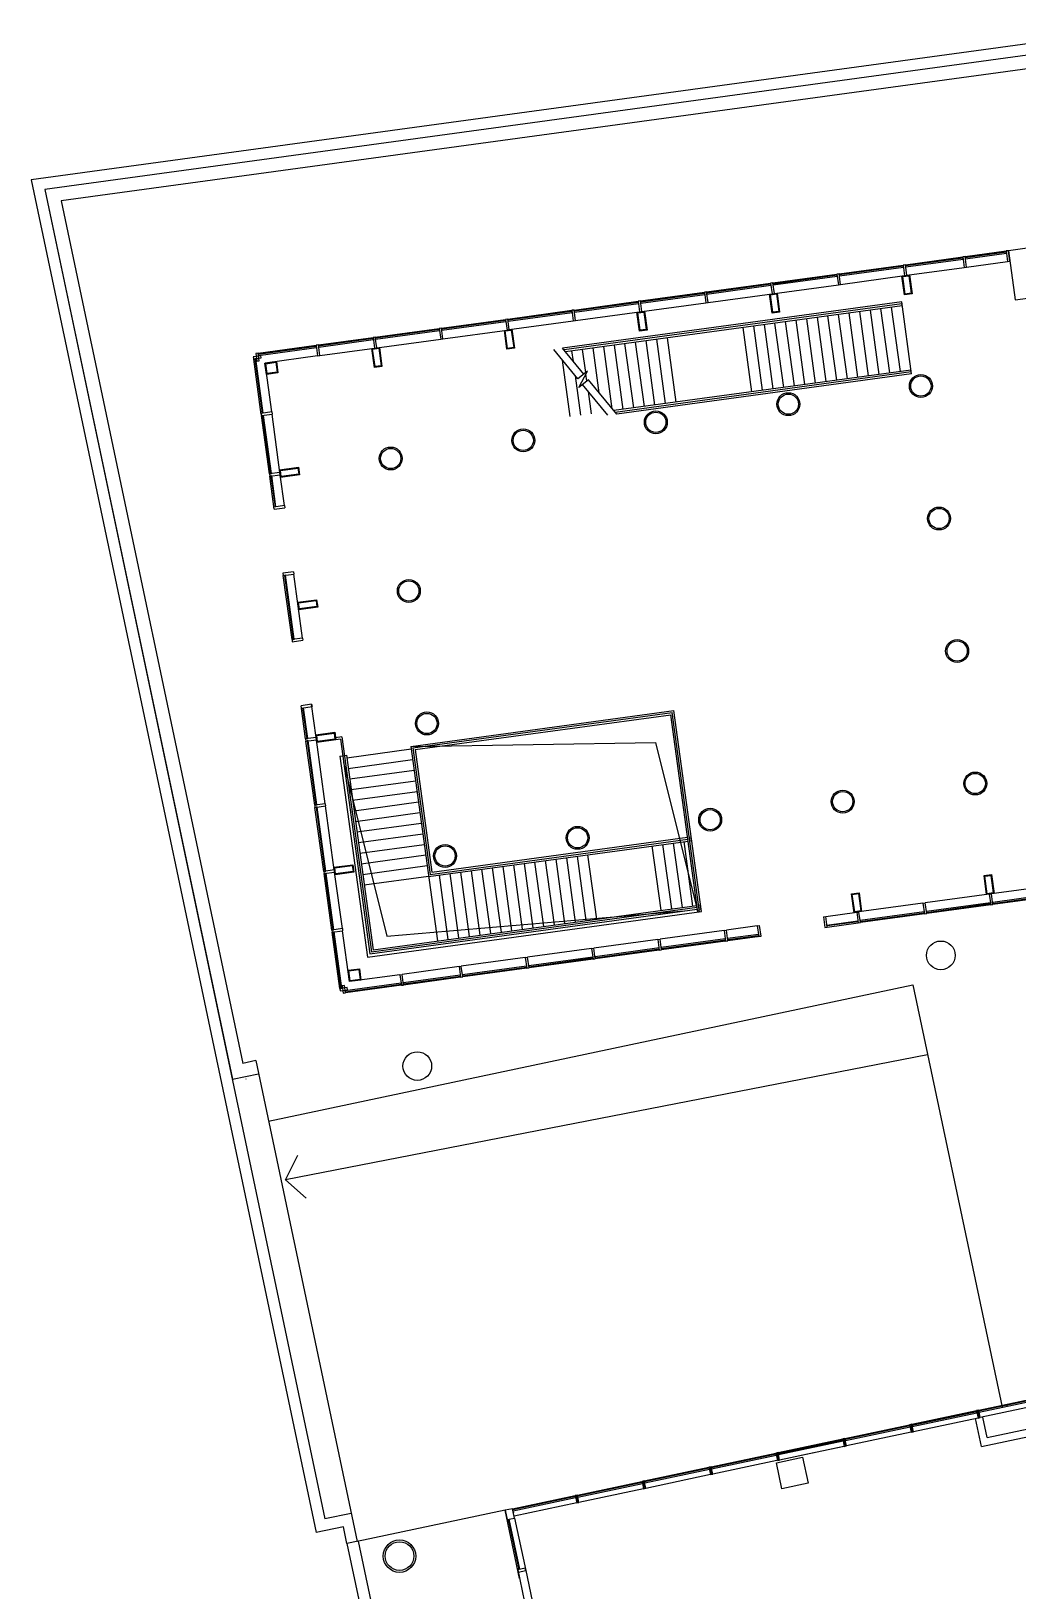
# Model space of a CAD drawing. Header units: millimetres. Extents: x 1311049 to 1489343, y -2265 to 146932.
# Drawn here: x 1311049 to 1336860, y 92795 to 133615 of the extents above; entities that cross this region are included whole.
import ezdxf

# ---------------------------------------------------------------- set-up
doc = ezdxf.new("R2010")
doc.units = ezdxf.units.MM
doc.header["$LTSCALE"] = 1000
doc.layers.get('0').update_dxf_attribs({"linetype": 'CONTINUOUS'})
for name, color, linetype in [('00外装饰面', 7, 'CONTINUOUS'), ('A—墙体', 7, 'CONTINUOUS'), ('A—楼梯、电梯、栏杆', 7, 'CONTINUOUS'), ('A—门窗', 7, 'CONTINUOUS'), ('E2-RI-1F$0$0S-SLAB-HOLE', 210, 'CONTINUOUS'), ('E2-RI-1F$0$A-WALL', 7, 'CONTINUOUS')]:
    doc.layers.add(name, color=color, linetype=linetype)
doc.layers.get('E2-RI-1F$0$0S-SLAB-HOLE').off()

# ---------------------------------------------------------------- blocks, each defined once
blk = doc.blocks.new('E2-RI-1F$0$300x300')
at = {"layer": 'A—门窗'}
for points in [[(11683019, -6095449), (11683319, -6095449), (11683319, -6095749), (11683019, -6095749)], [(11683039, -6095469), (11683299, -6095469), (11683299, -6095729), (11683039, -6095729)]]:
    blk.add_lwpolyline(points, close=True, dxfattribs=at)
blk = doc.blocks.new('E2-RI-1F$0$200x500')
at = {"layer": 'A—门窗', "elevation": 0}
blk.add_lwpolyline([(11654895, -6112598), (11654827, -6112103), (11655025, -6112076), (11655093, -6112571), (11654895, -6112598)], dxfattribs=at)
blk.add_lwpolyline([(11654912, -6112576), (11654850, -6112120), (11655008, -6112098), (11655071, -6112554)], close=True, dxfattribs=at)
blk = doc.blocks.new('E2-RI-1F$0$RECTANGULAR_MULLION_-_60_5')
at = {"layer": 'A—门窗'}
for p, q in [((23173, 129130), (21483, 129130)), ((23173, 128850), (21483, 128850))]:
    blk.add_line(p, q, dxfattribs=at)
blk = doc.blocks.new('E2-RI-1F$0$RECTANGULAR_MULLION_-_60_C')
at = {"layer": 'A—门窗'}
for p, q in [((18253, 140830), (18253, 142520)), ((18533, 140830), (18533, 142520))]:
    blk.add_line(p, q, dxfattribs=at)
blk = doc.blocks.new('E2-RI-1F$0$SYSTEM_PANEL_-_GLAZED-8514')
at = {"layer": 'A—门窗'}
for p, q in [((767, 44), (-768, 44)), ((-768, 44), (-768, 19)), ((-768, 19), (767, 19)), ((767, 19), (767, 44))]:
    blk.add_line(p, q, dxfattribs=at)
blk = doc.blocks.new('E1-RI-1F$0$RECTANGULAR_MULLION_-_6004')
at = {"layer": 'A—门窗'}
for p, q in [((26304, 115093), (28029, 115217)), ((28029, 115016), (26319, 114893))]:
    blk.add_line(p, q, dxfattribs=at)
blk = doc.blocks.new('E1-RI-1F$0$RECTANGULAR_MULLION_-_6003')
at = {"layer": 'A—门窗'}
for p, q in [((31657, 115477), (33381, 115601)), ((33396, 115401), (31671, 115277))]:
    blk.add_line(p, q, dxfattribs=at)
blk = doc.blocks.new('E1-RI-1F$0$RECTANGULAR_MULLION_-_6002')
at = {"layer": 'A—门窗'}
for p, q in [((28089, 115221), (29813, 115345)), ((29827, 115145), (28678, 115063))]:
    blk.add_line(p, q, dxfattribs=at)

msp = doc.modelspace()

# ---------------------------------------------------------------- linework, layer by layer
at = {"elevation": 0}
for points in [[(1336616, 127870), (1336792, 126582), (1337585, 126691), (1337409, 127979)], [(1330543, 96148), (1331228, 96293), (1331373, 95608), (1330688, 95463)]]:
    msp.add_lwpolyline(points, close=True, dxfattribs=at)
for centre, radius in [((1334325, 124327, 0), 300), ((1334325, 124327, 0), 265), ((1330857, 123853, 0), 300), ((1330857, 123853, 0), 265), ((1327390, 123379, 0), 300), ((1327390, 123379, 0), 265), ((1323922, 122905, 0), 300), ((1323922, 122905, 0), 265), ((1320454, 122431, 0), 300), ((1320454, 122431, 0), 265), ((1334799, 120860, 0), 300), ((1334799, 120860, 0), 265), ((1320928, 118964, 0), 300), ((1320928, 118964, 0), 265), ((1335273, 117392, 0), 300), ((1335273, 117392, 0), 265), ((1321402, 115496, 0), 300), ((1321402, 115496, 0), 265), ((1335747, 113924, 0), 300), ((1335747, 113924, 0), 265), ((1332279, 113450, 0), 300), ((1332279, 113450, 0), 265), ((1328812, 112976, 0), 300), ((1328812, 112976, 0), 265), ((1325344, 112502, 0), 300), ((1325344, 112502, 0), 265), ((1321876, 112028, 0), 300), ((1321876, 112028, 0), 265), ((1334846, 109427, 0), 375), ((1321150, 106528, 0), 375), ((1320685, 93704, 0), 375)]:
    msp.add_circle(centre, radius)
at = {"layer": '00外装饰面', "ltscale": 5}
msp.add_circle((1320684, 93703), 425, dxfattribs=at)
at = {"layer": 'A—墙体'}
for p, q in [((1335907, 96568), (1335752, 97302)), ((1336061, 96805), (1335948, 97343)), ((1335907, 96568), (1337145, 96830)), ((1336061, 96805), (1337299, 97067)), ((1323985, 93329), (1332391, 53617))]:
    msp.add_line(p, q, dxfattribs=at)
at = {"layer": 'A—楼梯、电梯、栏杆', "ltscale": 2}
for p, q in [((1339515, 133615), (1311049, 129724)), ((1311049, 129724), (1318502, 94319)), ((1311409, 129470), (1318733, 94675)), ((1319418, 94820), (1318733, 94675)), ((1323448, 94902), (1319573, 94086)), ((1319215, 94470), (1318502, 94319)), ((1319308, 94030), (1319215, 94470)), ((1319601, 94092), (1319308, 94030)), ((1319601, 94092), (1319308, 94030))]:
    msp.add_line(p, q, dxfattribs=at)
at = {"layer": 'A—楼梯、电梯、栏杆'}
for p, q in [((1339258, 133277), (1311409, 129470)), ((1339258, 133277), (1311409, 129470)), ((1339258, 133277), (1311409, 129470)), ((1311409, 129470), (1316311, 106184)), ((1333822, 126530), (1324952, 125317)), ((1333822, 126530), (1324952, 125317)), ((1333829, 126480), (1324989, 125272)), ((1333829, 126480), (1324989, 125272)), ((1333836, 126430), (1325026, 125226)), ((1333836, 126430), (1325026, 125226)), ((1332124, 124481), (1331894, 126165)), ((1332124, 124481), (1331894, 126165)), ((1332402, 124519), (1332171, 126203)), ((1332679, 124557), (1332449, 126241)), ((1332956, 124594), (1332726, 126279)), ((1332956, 124594), (1332726, 126279)), ((1333234, 124632), (1333004, 126317)), ((1333234, 124632), (1333004, 126317)), ((1333511, 124670), (1333281, 126355)), ((1333511, 124670), (1333281, 126355)), ((1333789, 124708), (1333558, 126393)), ((1333789, 124708), (1333558, 126393)), ((1334080, 124647), (1333822, 126530)), ((1333836, 126430), (1333829, 126480)), ((1329905, 124177), (1329675, 125862)), ((1329905, 124177), (1329675, 125862)), ((1330182, 124215), (1329952, 125900)), ((1330182, 124215), (1329952, 125900)), ((1330460, 124253), (1330229, 125938)), ((1330460, 124253), (1330229, 125938)), ((1330737, 124291), (1330507, 125975)), ((1331014, 124329), (1330784, 126013)), ((1331014, 124329), (1330784, 126013)), ((1331292, 124367), (1331062, 126051)), ((1331292, 124367), (1331062, 126051)), ((1331569, 124405), (1331339, 126089)), ((1331569, 124405), (1331339, 126089)), ((1331847, 124443), (1331616, 126127)), ((1331847, 124443), (1331616, 126127)), ((1325912, 124147), (1325751, 125325)), ((1325912, 124147), (1325751, 125325)), ((1326251, 123733), (1326028, 125363)), ((1326251, 123733), (1326028, 125363)), ((1326536, 123717), (1326306, 125401)), ((1326536, 123717), (1326306, 125401)), ((1326813, 123755), (1326583, 125439)), ((1326813, 123755), (1326583, 125439)), ((1327091, 123793), (1326861, 125477)), ((1327091, 123793), (1326861, 125477)), ((1327368, 123831), (1327138, 125515)), ((1327368, 123831), (1327138, 125515)), ((1327646, 123869), (1327416, 125553)), ((1327646, 123869), (1327416, 125553)), ((1327923, 123906), (1327693, 125591)), ((1327923, 123906), (1327693, 125591)), ((1325352, 124514), (1324719, 125285)), ((1325352, 124514), (1324719, 125285)), ((1325149, 123527), (1324947, 125008)), ((1325507, 124641), (1324952, 125317)), ((1325507, 124641), (1324952, 125317)), ((1325234, 124973), (1325196, 125250)), ((1325234, 124973), (1325196, 125250)), ((1325556, 124682), (1325474, 125287)), ((1325556, 124682), (1325474, 125287)), ((1325426, 123565), (1325286, 124595)), ((1325426, 123565), (1325286, 124595)), ((1325587, 124461), (1325562, 124642)), ((1325587, 124461), (1325562, 124642)), ((1334066, 124746), (1326292, 123684)), ((1334066, 124746), (1326292, 123684)), ((1334073, 124697), (1326329, 123638)), ((1334073, 124697), (1326329, 123638)), ((1334080, 124647), (1326366, 123593)), ((1334080, 124647), (1326366, 123593)), ((1334073, 124697), (1334066, 124746)), ((1334073, 124697), (1334066, 124746)), ((1326134, 123561), (1325473, 124367)), ((1326134, 123561), (1325473, 124367)), ((1325704, 123603), (1325625, 124182)), ((1325704, 123603), (1325625, 124182)), ((1326366, 123593), (1325627, 124494)), ((1326366, 123593), (1325627, 124494)), ((1320979, 114897, 0), (1327865, 115838, 0)), ((1320979, 114897, 0), (1327865, 115838, 0)), ((1321035, 114854, 0), (1327822, 115782, 0)), ((1321035, 114854, 0), (1327822, 115782, 0)), ((1321092, 114812, 0), (1327780, 115726, 0)), ((1321092, 114812, 0), (1327780, 115726, 0)), ((1328486, 110559, 0), (1327780, 115726, 0)), ((1328486, 110559, 0), (1327780, 115726, 0)), ((1328535, 110566, 0), (1327822, 115782, 0)), ((1328535, 110566, 0), (1327822, 115782, 0)), ((1328585, 110573, 0), (1327865, 115838, 0)), ((1328585, 110573, 0), (1327865, 115838, 0)), ((1319179, 115142, 0), (1319011, 115119, 0)), ((1319179, 115142, 0), (1319011, 115119, 0)), ((1319179, 115142, 0), (1319948, 109519, 0)), ((1319179, 115142, 0), (1319948, 109519, 0)), ((1319137, 115085, 0), (1319018, 115069, 0)), ((1319137, 115085, 0), (1319018, 115069, 0)), ((1319137, 115085, 0), (1319905, 109463, 0)), ((1319137, 115085, 0), (1319905, 109463, 0)), ((1320990, 114819, 0), (1319306, 114589, 0)), ((1320990, 114819, 0), (1320940, 114812, 0)), ((1320979, 114897, 0), (1321675, 109806, 0)), ((1320979, 114897, 0), (1320986, 114848, 0)), ((1320979, 114897, 0), (1321675, 109806, 0)), ((1321035, 114854, 0), (1321488, 111546, 0)), ((1321035, 114854, 0), (1321488, 111546, 0)), ((1321092, 114812, 0), (1321530, 111603, 0)), ((1321092, 114812, 0), (1321530, 111603, 0)), ((1319126, 114644, 0), (1319295, 114667, 0)), ((1319126, 114644, 0), (1319295, 114667, 0)), ((1319126, 114644, 0), (1319846, 109379)), ((1319126, 114644, 0), (1319846, 109379)), ((1319295, 114667, 0), (1319991, 109575, 0)), ((1319295, 114667, 0), (1319991, 109575, 0)), ((1321028, 114542, 0), (1319343, 114311, 0)), ((1321066, 114264, 0), (1319381, 114034, 0)), ((1321104, 113987, 0), (1319419, 113757, 0)), ((1321142, 113709, 0), (1319457, 113479, 0)), ((1321142, 113709, 0), (1319457, 113479, 0)), ((1321179, 113432, 0), (1319495, 113202, 0)), ((1321179, 113432, 0), (1319495, 113202, 0)), ((1321217, 113154, 0), (1319533, 112924, 0)), ((1321255, 112877, 0), (1319571, 112647, 0)), ((1321293, 112600, 0), (1319609, 112369, 0)), ((1321331, 112322, 0), (1319647, 112092, 0)), ((1321445, 111490, 0), (1328232, 112418, 0)), ((1321445, 111490, 0), (1328232, 112418, 0)), ((1321488, 111546, 0), (1328225, 112467, 0)), ((1321488, 111546, 0), (1328225, 112467, 0)), ((1321530, 111603, 0), (1328218, 112517, 0)), ((1321530, 111603, 0), (1328218, 112517, 0)), ((1327290, 112289, 0), (1327521, 110605, 0)), ((1327290, 112289, 0), (1327521, 110605, 0)), ((1327568, 112327, 0), (1327798, 110642, 0)), ((1327568, 112327, 0), (1327798, 110642, 0)), ((1327845, 112365, 0), (1328076, 110680, 0)), ((1327845, 112365, 0), (1328076, 110680, 0)), ((1328123, 112403, 0), (1328353, 110718, 0)), ((1328123, 112403, 0), (1328353, 110718, 0)), ((1328268, 112523, 0), (1328317, 112530, 0)), ((1328268, 112523, 0), (1328317, 112530, 0)), ((1328275, 112474, 0), (1328324, 112481, 0)), ((1328275, 112474, 0), (1328324, 112481, 0)), ((1328281, 112424, 0), (1328331, 112431, 0)), ((1328281, 112424, 0), (1328331, 112431, 0)), ((1321369, 112045, 0), (1319685, 111815, 0)), ((1324219, 111869, 0), (1324449, 110185, 0)), ((1324219, 111869, 0), (1324449, 110185, 0)), ((1324496, 111907, 0), (1324727, 110223, 0)), ((1324496, 111907, 0), (1324727, 110223, 0)), ((1324774, 111945, 0), (1325004, 110261, 0)), ((1324774, 111945, 0), (1325004, 110261, 0)), ((1325051, 111983, 0), (1325282, 110299, 0)), ((1325329, 112021, 0), (1325559, 110336, 0)), ((1325606, 112059, 0), (1325836, 110374, 0)), ((1321407, 111767, 0), (1319723, 111537, 0)), ((1321445, 111490, 0), (1319761, 111260, 0)), ((1321722, 111528, 0), (1321952, 109844, 0)), ((1322000, 111566, 0), (1322230, 109881, 0)), ((1322277, 111604, 0), (1322507, 109919, 0)), ((1322555, 111642, 0), (1322785, 109957, 0)), ((1322555, 111642, 0), (1322785, 109957, 0)), ((1322832, 111680, 0), (1323062, 109995, 0)), ((1322832, 111680, 0), (1323062, 109995, 0)), ((1323109, 111717, 0), (1323340, 110033, 0)), ((1323387, 111755, 0), (1323617, 110071, 0)), ((1323664, 111793, 0), (1323894, 110109, 0)), ((1323942, 111831, 0), (1324172, 110147, 0)), ((1323942, 111831, 0), (1324172, 110147, 0)), ((1319905, 109463, 0), (1328476, 110634, 0)), ((1319905, 109463, 0), (1328476, 110634, 0)), ((1319948, 109519, 0), (1328469, 110684, 0)), ((1319948, 109519, 0), (1328469, 110684, 0)), ((1319991, 109575, 0), (1328462, 110733, 0)), ((1319991, 109575, 0), (1328462, 110733, 0)), ((1328512, 110740, 0), (1328561, 110747, 0)), ((1328512, 110740, 0), (1328561, 110747, 0)), ((1328518, 110690, 0), (1328568, 110697, 0)), ((1328518, 110690, 0), (1328568, 110697, 0)), ((1328525, 110641, 0), (1328575, 110648, 0)), ((1328525, 110641, 0), (1328575, 110648, 0)), ((1319846, 109379), (1328585, 110573, 0)), ((1319846, 109379), (1328585, 110573, 0)), ((1317256, 105090), (1334111, 108659)), ((1334111, 108659), (1336451, 97603)), ((1316923, 106671), (1316581, 106599)), ((1316923, 106671), (1319573, 94086)), ((1316311, 106184), (1316995, 106329)), ((1319308, 94030), (1339221, -35)), ((1319601, 94092), (1339518, 13)), ((1319601, 94092), (1338211, 6184))]:
    msp.add_line(p, q, dxfattribs=at)
for points in [[(1338959, 132883), (1311829, 129174), (1316581, 106599)], [(1325627, 124494), (1325378, 124290), (1325601, 124719), (1325352, 124514)], [(1325627, 124494), (1325378, 124290), (1325601, 124719), (1325352, 124514)], [(1334500, 106823), (1317704, 103549)], [(1316667, 106191), (1316667, 106190)], [(1317704, 103549), (1318022, 104196)], [(1317704, 103549), (1318242, 103069)]]:
    msp.add_lwpolyline(points, dxfattribs=at)
msp.add_lwpolyline([(1312944, 123874, 0, 0, 0), (1312789, 123833, 80, 0, 0), (1312605, 123785, 0, 0, 0)], format="xyseb", dxfattribs=at)
at = {"layer": 'A—楼梯、电梯、栏杆', "elevation": 0}
msp.add_lwpolyline([(1320098, 114697, 0, 0, 0), (1320098, 114697, 0, 0, 0), (1320668, 110526, 0, 0, 0), (1328069, 111537, 40, 0, 0), (1328218, 111558, 0, 0, 0)], format="xyseb", dxfattribs=at)
msp.add_lwpolyline([(1320098, 114697, 0, 0, 0), (1320098, 114697, 0, 0, 0), (1320668, 110526, 0, 0, 0), (1328069, 111537, 40, 0, 0), (1328218, 111558, 0, 0, 0)], format="xyseb", dxfattribs=at)
for points in [[(1320979, 114897), (1327383, 114996), (1328486, 110559)], [(1320979, 114897), (1327383, 114996), (1328486, 110559)], [(1319220, 114476), (1320350, 109928), (1328138, 110588)]]:
    msp.add_lwpolyline(points, dxfattribs=at)
at = {"layer": 'A—门窗'}
for p, q in [((1335482, 127715), (1336557, 127862)), ((1336561, 127832), (1335486, 127685)), ((1335490, 127660), (1336565, 127807)), ((1333866, 127464), (1332192, 127235)), ((1332195, 127210), (1333870, 127438)), ((1333921, 127502), (1335423, 127707)), ((1335427, 127677), (1333926, 127472)), ((1333929, 127446), (1335430, 127652)), ((1333959, 127225), (1335460, 127430)), ((1335430, 127652), (1335427, 127677)), ((1335486, 127685), (1335490, 127660)), ((1335520, 127438), (1336595, 127585)), ((1328720, 126791), (1330394, 127020)), ((1330398, 126990), (1328724, 126761)), ((1328727, 126736), (1330402, 126964)), ((1332132, 127227), (1330458, 126998)), ((1330458, 126998), (1330461, 126973)), ((1330461, 126973), (1332136, 127201)), ((1332136, 127201), (1332132, 127227)), ((1332192, 127235), (1332195, 127210)), ((1325252, 126317), (1326927, 126546)), ((1326986, 126554), (1328660, 126783)), ((1328665, 126753), (1326990, 126524)), ((1326994, 126499), (1328668, 126727)), ((1328668, 126727), (1328665, 126753)), ((1328724, 126761), (1328727, 126736)), ((1328758, 126514), (1330432, 126742)), ((1323518, 126080), (1325193, 126309)), ((1325197, 126279), (1323522, 126050)), ((1323526, 126025), (1325200, 126253)), ((1325200, 126253), (1325197, 126279)), ((1326931, 126516), (1325256, 126287)), ((1325256, 126287), (1325260, 126262)), ((1325260, 126262), (1326934, 126490)), ((1325290, 126040), (1326964, 126268)), ((1327024, 126277), (1328698, 126505)), ((1320050, 125606), (1321725, 125835)), ((1321729, 125805), (1320055, 125576)), ((1320058, 125551), (1321732, 125779)), ((1321732, 125779), (1321729, 125805)), ((1321784, 125843), (1323459, 126072)), ((1323463, 126042), (1321788, 125813)), ((1321788, 125813), (1321792, 125788)), ((1321792, 125788), (1323466, 126016)), ((1321822, 125566), (1323497, 125794)), ((1323556, 125803), (1325231, 126031)), ((1316984, 125187), (1318505, 125395)), ((1318564, 125403), (1319991, 125598)), ((1319995, 125568), (1318568, 125373)), ((1318568, 125373), (1318572, 125347)), ((1318572, 125347), (1319999, 125542)), ((1318602, 125125), (1320029, 125320)), ((1320088, 125329), (1321763, 125557)), ((1317067, 123581), (1316869, 125035)), ((1316924, 125042), (1316899, 125039)), ((1316899, 125039), (1317093, 123615)), ((1317119, 123619), (1316924, 125042)), ((1316984, 125187), (1316925, 125179)), ((1316925, 125179), (1316952, 124981)), ((1316952, 124981), (1317011, 124989)), ((1317011, 124989), (1316984, 125187)), ((1318543, 125117), (1317166, 124929)), ((1317341, 123649), (1317166, 124929)), ((1317280, 122028), (1317071, 123552)), ((1317101, 123556), (1317310, 122032)), ((1317335, 122035), (1317127, 123559)), ((1317557, 122066, 0), (1317349, 123590, 0)), ((1317406, 121101), (1317288, 121968)), ((1317310, 122032), (1317335, 122035)), ((1317343, 121976), (1317318, 121972)), ((1317343, 121976), (1317318, 121972)), ((1317318, 121972), (1317428, 121165)), ((1317453, 121168), (1317343, 121976)), ((1317675, 121199, 0), (1317565, 122006, 0)), ((1317872, 117693), (1317643, 119368)), ((1317699, 119375), (1317673, 119372)), ((1317673, 119372), (1317902, 117697)), ((1317927, 117701), (1317699, 119375)), ((1318149, 117731), (1317921, 119405)), ((1317902, 117697), (1317927, 117701)), ((1318228, 115092), (1318109, 115959)), ((1318228, 115092), (1318109, 115959)), ((1318505, 115130, 0), (1318386, 115997, 0)), ((1318147, 115904), (1318258, 115096)), ((1318283, 115100), (1318173, 115907)), ((1318465, 113358), (1318236, 115033)), ((1318258, 115096), (1318283, 115100)), ((1318258, 115096), (1318283, 115100)), ((1318291, 115040), (1318266, 115037)), ((1318266, 115037), (1318495, 113362)), ((1318520, 113366), (1318291, 115040)), ((1318742, 113396), (1318513, 115071)), ((1318702, 111624), (1318473, 113299)), ((1318495, 113362), (1318520, 113366)), ((1318528, 113306), (1318503, 113303)), ((1318503, 113303), (1318732, 111629)), ((1318757, 111632), (1318528, 113306)), ((1318979, 111662), (1318750, 113337)), ((1318911, 110090), (1318710, 111565)), ((1318732, 111629), (1318757, 111632)), ((1318765, 111573), (1318740, 111569)), ((1318740, 111569), (1318941, 110094)), ((1318967, 110098), (1318765, 111573)), ((1319189, 110128), (1318987, 111603)), ((1337599, 111230, 0), (1336172, 111035, 0)), ((1336143, 110805), (1334469, 110576)), ((1334472, 110551), (1336147, 110780)), ((1337629, 111008), (1336203, 110813)), ((1336206, 110788), (1337633, 110983)), ((1337637, 110953), (1336210, 110758)), ((1331838, 110443), (1332645, 110553)), ((1331868, 110221), (1332675, 110331)), ((1332679, 110306), (1331871, 110195)), ((1331876, 110165), (1332683, 110276)), ((1334409, 110568), (1332735, 110339)), ((1332735, 110339), (1332738, 110314)), ((1332738, 110314), (1334413, 110543)), ((1334413, 110543), (1334409, 110568)), ((1334469, 110576), (1334472, 110551)), ((1319121, 108558), (1318919, 110031)), ((1318941, 110094), (1318967, 110098)), ((1318975, 110038), (1318950, 110035)), ((1318950, 110035), (1319151, 108562)), ((1319176, 108566), (1318975, 110038)), ((1319378, 108740), (1319197, 110069)), ((1329208, 109857), (1327533, 109628)), ((1327537, 109603), (1329211, 109832)), ((1329195, 109799), (1329275, 109810)), ((1329211, 109832), (1329208, 109857)), ((1330044, 110197), (1329237, 110087)), ((1330075, 109975), (1329267, 109865)), ((1329267, 109865), (1329271, 109840)), ((1329271, 109840), (1330078, 109950)), ((1330112, 109924), (1329275, 109810)), ((1327474, 109620), (1325799, 109391)), ((1325803, 109366), (1327477, 109595)), ((1327477, 109595), (1327474, 109620)), ((1327533, 109628), (1327537, 109603)), ((1322242, 109131), (1320755, 108928)), ((1324006, 109146), (1322332, 108917)), ((1322335, 108892), (1324009, 109121)), ((1324009, 109121), (1324006, 109146)), ((1325740, 109383), (1324065, 109154)), ((1324065, 109154), (1324069, 109129)), ((1324069, 109129), (1325743, 109358)), ((1325743, 109358), (1325740, 109383)), ((1325799, 109391), (1325803, 109366)), ((1319319, 108585), (1319121, 108558)), ((1319246, 108641), (1319186, 108633)), ((1319186, 108633), (1319213, 108434)), ((1319273, 108442), (1319246, 108641)), ((1320726, 108698), (1319265, 108498)), ((1319269, 108473), (1320730, 108672)), ((1320734, 108642), (1319273, 108442)), ((1319327, 108526), (1319319, 108585)), ((1320696, 108920), (1319378, 108740)), ((1320730, 108672), (1320726, 108698)), ((1322272, 108909), (1320786, 108706)), ((1320786, 108706), (1320789, 108681)), ((1320789, 108681), (1322276, 108884)), ((1322280, 108854), (1320793, 108650)), ((1322276, 108884), (1322272, 108909)), ((1322332, 108917), (1322335, 108892)), ((1319121, 108558), (1319129, 108499)), ((1319129, 108499), (1319327, 108526)), ((1319151, 108562), (1319176, 108566)), ((1319213, 108434), (1319273, 108442)), ((1319265, 108498), (1319269, 108473)), ((1337535, 97853), (1335844, 97495)), ((1335849, 97470), (1337541, 97828)), ((1335785, 97482), (1334094, 97124)), ((1334099, 97099), (1335791, 97457)), ((1335791, 97457), (1335785, 97482)), ((1335844, 97495), (1335849, 97470)), ((1334035, 97112), (1332344, 96754)), ((1332344, 96754), (1332349, 96729)), ((1332349, 96729), (1334041, 97087)), ((1334041, 97087), (1334035, 97112)), ((1334094, 97124), (1334099, 97099)), ((1330535, 96371), (1328844, 96013)), ((1328849, 95988), (1330541, 96346)), ((1330541, 96346), (1330535, 96371)), ((1332285, 96741), (1330594, 96383)), ((1330594, 96383), (1330599, 96359)), ((1330599, 96359), (1332291, 96717)), ((1332291, 96717), (1332285, 96741)), ((1328785, 96001), (1327094, 95643)), ((1327099, 95618), (1328791, 95976)), ((1328791, 95976), (1328785, 96001)), ((1328844, 96013), (1328849, 95988)), ((1327035, 95630), (1325344, 95272)), ((1325349, 95247), (1327041, 95605)), ((1327041, 95605), (1327035, 95630)), ((1327094, 95643), (1327099, 95618)), ((1323643, 94943), (1325279, 95290)), ((1325285, 95260), (1323650, 94914)), ((1323655, 94889), (1325291, 95235)), ((1325291, 95235), (1325285, 95260)), ((1325344, 95272), (1325349, 95247)), ((1323824, 93121), (1323447, 94902)), ((1323643, 94943), (1323448, 94902)), ((1323448, 94902), (1323499, 94657)), ((1323695, 94698), (1323643, 94943)), ((1323660, 94865), (1323665, 94840)), ((1325320, 95094), (1323685, 94748)), ((1323499, 94657), (1323695, 94698)), ((1323529, 94663), (1323806, 93352)), ((1323831, 93358), (1323554, 94669)), ((1323695, 94698), (1323985, 93329))]:
    msp.add_line(p, q, dxfattribs=at)
at = {"layer": 'A—门窗', "color": 252}
for p, q in [((1336565, 127807), (1336561, 127832)), ((1333870, 127438), (1333866, 127464)), ((1333926, 127472), (1333929, 127446)), ((1330402, 126964), (1330398, 126990)), ((1326990, 126524), (1326994, 126499)), ((1323466, 126016), (1323463, 126042)), ((1323522, 126050), (1323526, 126025)), ((1319999, 125542), (1319995, 125568)), ((1320055, 125576), (1320058, 125551)), ((1336147, 110780), (1336143, 110805)), ((1336203, 110813), (1336206, 110788)), ((1336574, 97649), (1336579, 97624)), ((1323768, 93385), (1333796, 46018)), ((1323789, 93287), (1323985, 93329))]:
    msp.add_line(p, q, dxfattribs=at)
at = {"layer": 'A—门窗', "extrusion": (0, 0, -1)}
for p, q in [((1317059, 125121), (1316860, 125094)), ((1316860, 125094), (1316869, 125035)), ((1316869, 125035), (1317067, 125062)), ((1317067, 125062), (1317059, 125121)), ((1317341, 123649), (1317063, 123611)), ((1317063, 123611), (1317071, 123552)), ((1317071, 123552), (1317349, 123590)), ((1317341, 123649), (1317349, 123590)), ((1317557, 122066), (1317280, 122028)), ((1317557, 122066), (1317565, 122006)), ((1317280, 122028), (1317288, 121968)), ((1317288, 121968), (1317565, 122006)), ((1317675, 121199), (1317398, 121161)), ((1317406, 121101), (1317684, 121139)), ((1317675, 121199), (1317684, 121139)), ((1317912, 119465), (1317635, 119427)), ((1317635, 119427), (1317643, 119367)), ((1317643, 119367), (1317921, 119405)), ((1317912, 119465), (1317921, 119405)), ((1318149, 117731), (1317872, 117693)), ((1317872, 117693), (1317880, 117634)), ((1317880, 117634), (1318158, 117672)), ((1318149, 117731), (1318158, 117672)), ((1318386, 115997), (1318109, 115959)), ((1318117, 115900), (1318395, 115938)), ((1318505, 115130), (1318228, 115092)), ((1318505, 115130), (1318228, 115092)), ((1318505, 115130), (1318513, 115071)), ((1318505, 115130), (1318513, 115071)), ((1318228, 115092), (1318236, 115033)), ((1318228, 115092), (1318236, 115033)), ((1318236, 115033), (1318513, 115071)), ((1318236, 115033), (1318513, 115071)), ((1318742, 113396), (1318465, 113358)), ((1318465, 113358), (1318473, 113299)), ((1318473, 113299), (1318750, 113337)), ((1318742, 113396), (1318750, 113337)), ((1318979, 111662), (1318702, 111624)), ((1318702, 111624), (1318710, 111565)), ((1318710, 111565), (1318987, 111603)), ((1318979, 111662), (1318987, 111603)), ((1336113, 111027), (1336172, 111035)), ((1336210, 110758), (1336172, 111035)), ((1334379, 110790), (1334438, 110798)), ((1334379, 110790), (1334417, 110513)), ((1334476, 110521), (1334438, 110798)), ((1336113, 111027), (1336151, 110750)), ((1331778, 110434), (1331838, 110443)), ((1331778, 110434), (1331816, 110157)), ((1331876, 110165), (1331838, 110443)), ((1332645, 110553), (1332705, 110561)), ((1332645, 110553), (1332683, 110276)), ((1332683, 110276), (1332742, 110284)), ((1332742, 110284), (1332705, 110561)), ((1334417, 110513), (1334476, 110521)), ((1319189, 110128), (1318911, 110090)), ((1318911, 110090), (1318919, 110031)), ((1318919, 110031), (1319197, 110069)), ((1319189, 110128), (1319197, 110069)), ((1327443, 109842), (1327503, 109850)), ((1327443, 109842), (1327481, 109565)), ((1327541, 109573), (1327503, 109850)), ((1329177, 110079), (1329237, 110087)), ((1329177, 110079), (1329215, 109802)), ((1329215, 109802), (1329275, 109810)), ((1329275, 109810), (1329237, 110087)), ((1330044, 110197), (1330104, 110206)), ((1330044, 110197), (1330082, 109920)), ((1330082, 109920), (1330142, 109928)), ((1330142, 109928), (1330104, 110206)), ((1331816, 110157), (1331876, 110165)), ((1325710, 109605), (1325769, 109613)), ((1325807, 109336), (1325769, 109613)), ((1327481, 109565), (1327541, 109573)), ((1322242, 109131), (1322301, 109139)), ((1322242, 109131), (1322280, 108854)), ((1322339, 108862), (1322301, 109139)), ((1323976, 109368), (1324035, 109376)), ((1323976, 109368), (1324014, 109091)), ((1324014, 109091), (1324073, 109099)), ((1324073, 109099), (1324035, 109376)), ((1320696, 108920), (1320755, 108928)), ((1320696, 108920), (1320734, 108642)), ((1320734, 108642), (1320793, 108650)), ((1320793, 108650), (1320755, 108928)), ((1322280, 108854), (1322339, 108862)), ((1334088, 97154), (1334029, 97142)), ((1334129, 96958), (1334088, 97154)), ((1335838, 97525), (1335779, 97512)), ((1335779, 97512), (1335820, 97316)), ((1335879, 97329), (1335838, 97525)), ((1332338, 96784), (1332279, 96771)), ((1332279, 96771), (1332320, 96576)), ((1332379, 96588), (1332338, 96784)), ((1334029, 97142), (1334070, 96946)), ((1334070, 96946), (1334129, 96958)), ((1330588, 96413), (1330529, 96401)), ((1330529, 96401), (1330570, 96205)), ((1330629, 96218), (1330588, 96413)), ((1332320, 96576), (1332379, 96588)), ((1328838, 96043), (1328779, 96030)), ((1328779, 96030), (1328820, 95835)), ((1328879, 95847), (1328838, 96043)), ((1327088, 95672), (1327029, 95660)), ((1327029, 95660), (1327070, 95464)), ((1327129, 95477), (1327088, 95672)), ((1325338, 95302), (1325279, 95290)), ((1325279, 95290), (1325320, 95094)), ((1325379, 95106), (1325338, 95302)), ((1327070, 95464), (1327129, 95477)), ((1323985, 93329), (1323973, 93387))]:
    msp.add_line(p, q, dxfattribs=at)
at = {"layer": 'A—门窗', "color": 252, "extrusion": (0, 0, -1)}
for p, q in [((1318386, 115997), (1318395, 115938)), ((1336151, 110750), (1336210, 110758)), ((1325710, 109605), (1325747, 109328)), ((1325747, 109328), (1325807, 109336)), ((1335820, 97316), (1335879, 97329)), ((1330570, 96205), (1330629, 96218)), ((1328820, 95835), (1328879, 95847)), ((1325320, 95094), (1325379, 95106)), ((1323973, 93387), (1323777, 93346)), ((1323777, 93346), (1323789, 93287)), ((1323789, 93287), (1323985, 93329))]:
    msp.add_line(p, q, dxfattribs=at)
at = {"layer": 'A—门窗'}
for points in [[(1336557, 127862), (1336595, 127585), (1336654, 127593), (1336616, 127870)], [(1333862, 127494), (1333900, 127216), (1333959, 127225), (1333921, 127502)], [(1335423, 127707), (1335460, 127430), (1335520, 127438), (1335482, 127715)], [(1330394, 127020), (1330432, 126742), (1330492, 126751), (1330454, 127028)], [(1332128, 127257), (1332166, 126979), (1332226, 126988), (1332188, 127265)], [(1326927, 126546), (1326964, 126268), (1327024, 126277), (1326986, 126554)], [(1328660, 126783), (1328698, 126505), (1328758, 126514), (1328720, 126791)], [(1325193, 126309), (1325231, 126031), (1325290, 126040), (1325252, 126317)], [(1321725, 125835), (1321763, 125557), (1321822, 125566), (1321784, 125843)], [(1323459, 126072), (1323497, 125794), (1323556, 125803), (1323518, 126080)], [(1318505, 125395), (1318543, 125117), (1318602, 125125), (1318564, 125403)], [(1336061, 111040), (1335998, 111496), (1336157, 111517), (1336219, 111062)], [(1332593, 110566), (1332531, 111022), (1332689, 111043), (1332751, 110588)]]:
    msp.add_lwpolyline(points, close=True, dxfattribs=at)
at = {"layer": 'A—门窗', "color": 252}
msp.add_lwpolyline([(1319991, 125598), (1320029, 125320), (1320088, 125329), (1320050, 125606)], close=True, dxfattribs=at)
at = {"layer": 'A—门窗'}
for points in [[(1336043, 111017), (1335976, 111513), (1336174, 111540), (1336242, 111045), (1336043, 111017)], [(1332576, 110543), (1332508, 111039), (1332706, 111066), (1332774, 110571), (1332576, 110543)], [(1335808, 97518), (1335850, 97323)], [(1332308, 96778), (1332350, 96582)], [(1334058, 97148), (1334100, 96952)], [(1330558, 96407), (1330600, 96211)], [(1328808, 96037), (1328850, 95841)], [(1327058, 95666), (1327100, 95471)], [(1325308, 95296), (1325350, 95100)]]:
    msp.add_lwpolyline(points, dxfattribs=at)
at = {"layer": 'E2-RI-1F$0$A-WALL'}
msp.add_line((1336792, 126582, 0), (1336792, 126582, 0), dxfattribs=at)

# ---------------------------------------------------------------- block references
at = {"layer": 'A—门窗'}
for name, p, rotation in [('E2-RI-1F$0$RECTANGULAR_MULLION_-_60_C', (1190183, 126278), 277.7833395724248), ('E2-RI-1F$0$RECTANGULAR_MULLION_-_60_C', (1188450, 126041), 277.7833395724254), ('E2-RI-1F$0$SYSTEM_PANEL_-_GLAZED-8514', (1317755, 125216), 7.783339572424736), ('E2-RI-1F$0$RECTANGULAR_MULLION_-_60_5', (1323705, -20999), 7.783339572424736), ('E2-RI-1F$0$RECTANGULAR_MULLION_-_60_5', (1320237, -21473), 7.783339572424736), ('E2-RI-1F$0$RECTANGULAR_MULLION_-_60_5', (1318503, -21710), 7.783339572424736), ('E1-RI-1F$0$RECTANGULAR_MULLION_-_6003', (1320244, -21193), 7.847296251719073), ('E1-RI-1F$0$RECTANGULAR_MULLION_-_6003', (1318494, -21564), 7.847296251719073), ('E1-RI-1F$0$RECTANGULAR_MULLION_-_6002', (1318494, -21564), 7.847296251719073), ('E1-RI-1F$0$RECTANGULAR_MULLION_-_6004', (1320244, -21193), 7.847296251719073), ('E1-RI-1F$0$RECTANGULAR_MULLION_-_6003', (1316743, -21934), 7.847296251719073), ('E1-RI-1F$0$RECTANGULAR_MULLION_-_6004', (1318494, -21564), 7.847296251719073), ('E1-RI-1F$0$RECTANGULAR_MULLION_-_6003', (1311493, -23045), 7.847296251719073), ('E1-RI-1F$0$RECTANGULAR_MULLION_-_6003', (1309743, -23416), 7.847296251719073)]:
    msp.add_blockref(name, p, dxfattribs=dict(at, rotation=rotation))
msp.add_blockref('E2-RI-1F$0$200x500', (-10334868, 6237414, 0), dxfattribs=at)
msp.add_blockref('E2-RI-1F$0$200x500', (-10334868, 6237414, 0), dxfattribs=at)
at = {"layer": 'A—门窗', "color": 252, "rotation": 7.783339572424736}
for p in [(1328907, -20288), (1330641, -20051), (1321971, -21236)]:
    msp.add_blockref('E2-RI-1F$0$RECTANGULAR_MULLION_-_60_5', p, dxfattribs=at)
at = {"layer": 'E2-RI-1F$0$0S-SLAB-HOLE'}
for p in [(-10320997, 6239310, 0), (-10320997, 6239310, 0), (-10324464, 6238836, 0), (-10324464, 6238836, 0), (-10327932, 6238362, 0), (-10327932, 6238362, 0), (-10331400, 6237888, 0), (-10331400, 6237888, 0)]:
    msp.add_blockref('E2-RI-1F$0$200x500', p, dxfattribs=at)
for name, p, rotation in [('E2-RI-1F$0$300x300', (-11083713, 4582021, 0), 7.783340598437327), ('E2-RI-1F$0$200x500', (-4794528, -11532890, 0), 90), ('E2-RI-1F$0$200x500', (-4794528, -11532890, 0), 90), ('E2-RI-1F$0$200x500', (-4794054, -11536358, 0), 90), ('E2-RI-1F$0$200x500', (-4794054, -11536358, 0), 90), ('E2-RI-1F$0$200x500', (-4793580, -11539826, 0), 90), ('E2-RI-1F$0$200x500', (-4793106, -11543294, 0), 90), ('E2-RI-1F$0$300x300', (-11081540, 4566128, 0), 7.783340592339939)]:
    msp.add_blockref(name, p, dxfattribs=dict(at, rotation=rotation))

doc.saveas('drawing.dxf')
